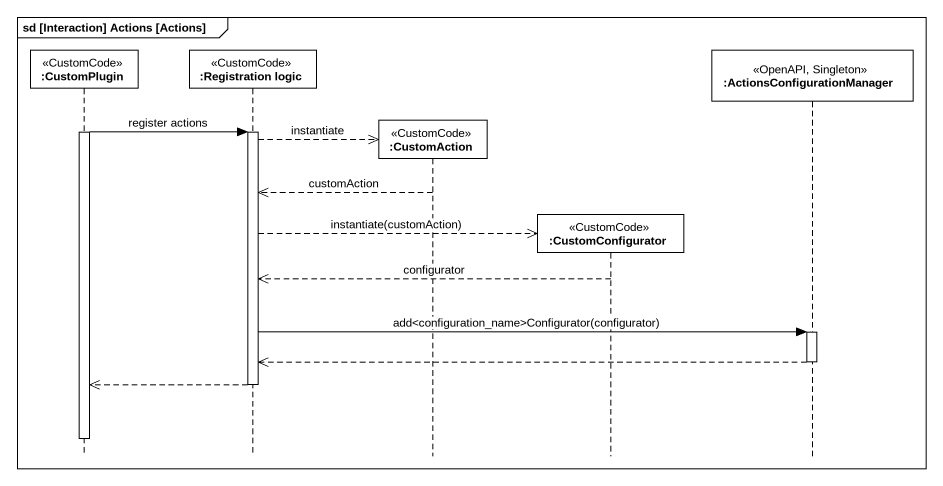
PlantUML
@startuml
mainframe sd [Interaction] Actions [Actions]
hide footbox
participant ":CustomPlugin" as CustomPlugin <<CustomCode>>
participant ":Registration logic" as Registration_logic <<CustomCode>>
participant ":CustomAction" as CustomAction <<CustomCode>>
participant ":CustomConfigurator" as CustomConfigurator <<CustomCode>>
participant ":ActionsConfigurationManager" as ActionsConfigurationManager <<OpenAPI, Singleton>>

activate CustomPlugin
CustomPlugin -> Registration_logic : register actions
activate Registration_logic
Registration_logic -->> CustomAction ** : instantiate
CustomAction -->> Registration_logic : customAction
Registration_logic -->> CustomConfigurator ** : instantiate(customAction)
CustomConfigurator -->> Registration_logic : configurator
Registration_logic -> ActionsConfigurationManager : add<configuration_name>Configurator(configurator)
activate ActionsConfigurationManager
ActionsConfigurationManager -->> Registration_logic
deactivate ActionsConfigurationManager
Registration_logic -->> CustomPlugin
deactivate Registration_logic
deactivate CustomPlugin
@enduml
